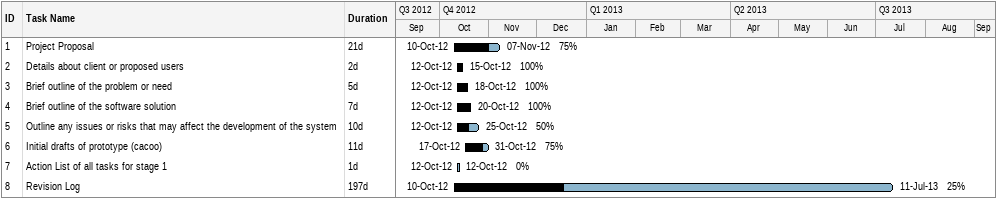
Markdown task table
| ID | Task | Duration | Start | Finish | % complete |
|---|---|---|---|---|---|
| 1 | Project Proposal | 21d | 2012-10-10 | 2012-11-07 | 75 |
| 2 | Details about client or proposed users | 2d | 2012-10-12 | 2012-10-15 | 100 |
| 3 | Brief outline of the problem or need | 5d | 2012-10-12 | 2012-10-18 | 100 |
| 4 | Brief outline of the software solution | 7d | 2012-10-12 | 2012-10-20 | 100 |
| 5 | Outline any issues or risks that may affect the development of the system | 10d | 2012-10-12 | 2012-10-25 | 50 |
| 6 | Initial drafts of prototype (cacoo) | 11d | 2012-10-17 | 2012-10-31 | 75 |
| 7 | Action List of all tasks for stage 1 | 1d | 2012-10-12 | 2012-10-12 | 0 |
| 8 | Revision Log | 197d | 2012-10-10 | 2013-07-11 | 25 |
